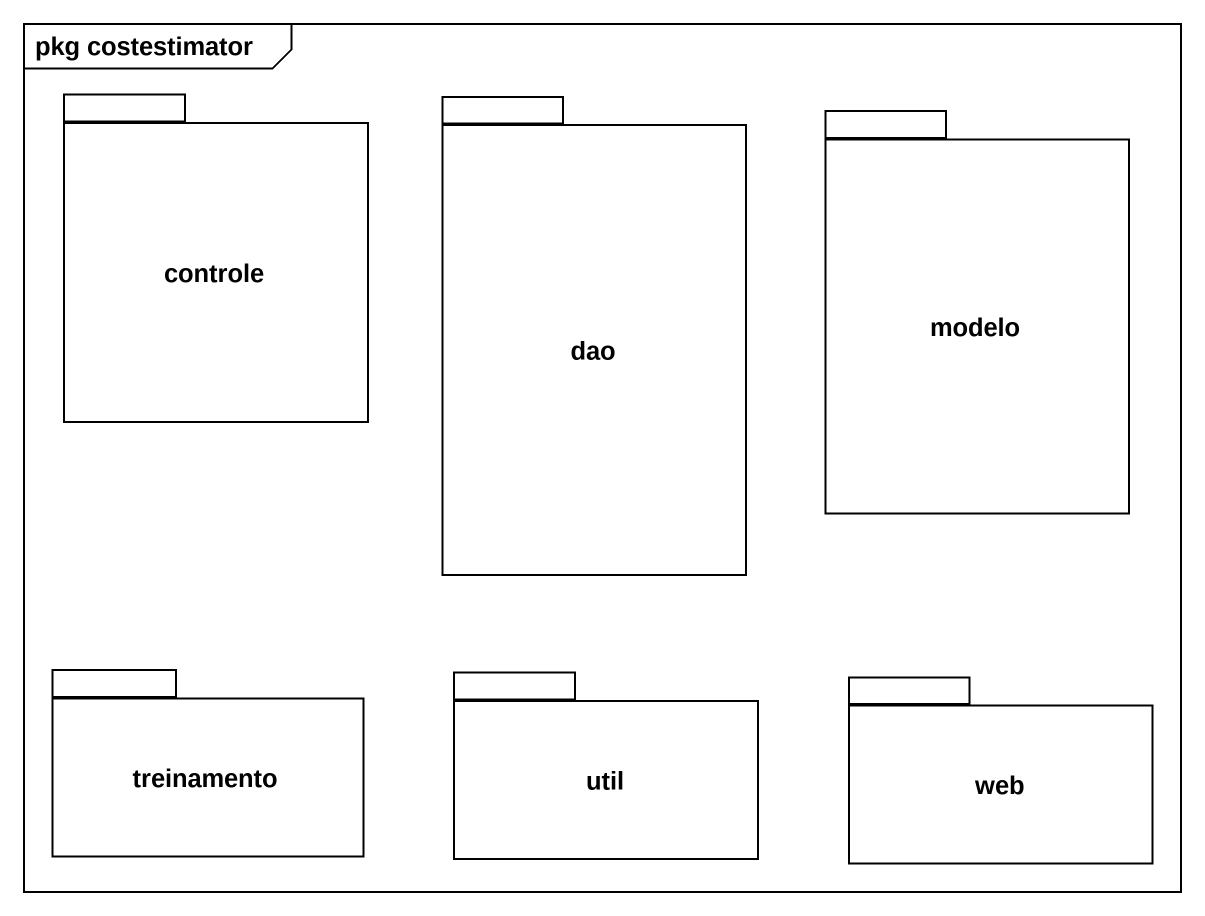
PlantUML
@startuml
mainframe pkg costestimator
package controle {
}
package dao {
}
package modelo {
}
package treinamento {
}
package util {
}
package web {
}
@enduml
